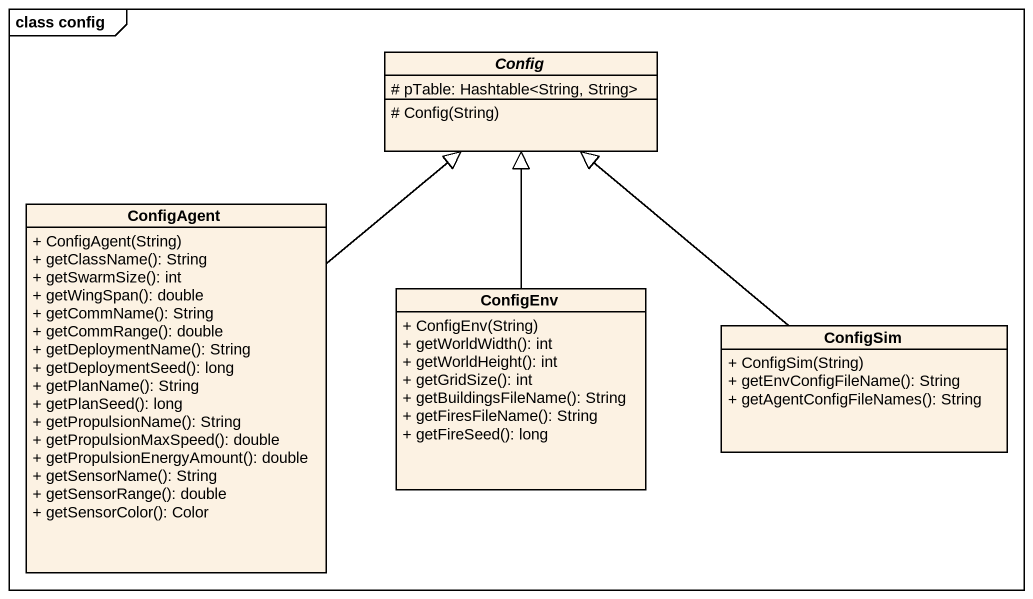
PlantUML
@startuml
mainframe class config
hide circle
hide empty members
skinparam classAttributeIconSize 0
abstract class Config {
  # pTable: Hashtable<String, String>
  # Config(String)
}
class ConfigAgent {
  + ConfigAgent(String)
  + getClassName(): String
  + getSwarmSize(): int
  + getWingSpan(): double
  + getCommName(): String
  + getCommRange(): double
  + getDeploymentName(): String
  + getDeploymentSeed(): long
  + getPlanName(): String
  + getPlanSeed(): long
  + getPropulsionName(): String
  + getPropulsionMaxSpeed(): double
  + getPropulsionEnergyAmount(): double
  + getSensorName(): String
  + getSensorRange(): double
  + getSensorColor(): Color
}
class ConfigEnv {
  + ConfigEnv(String)
  + getWorldWidth(): int
  + getWorldHeight(): int
  + getGridSize(): int
  + getBuildingsFileName(): String
  + getFiresFileName(): String
  + getFireSeed(): long
}
class ConfigSim {
  + ConfigSim(String)
  + getEnvConfigFileName(): String
  + getAgentConfigFileNames(): String
}
ConfigAgent -up-|> Config
ConfigEnv -up-|> Config
ConfigSim -up-|> Config
@enduml
